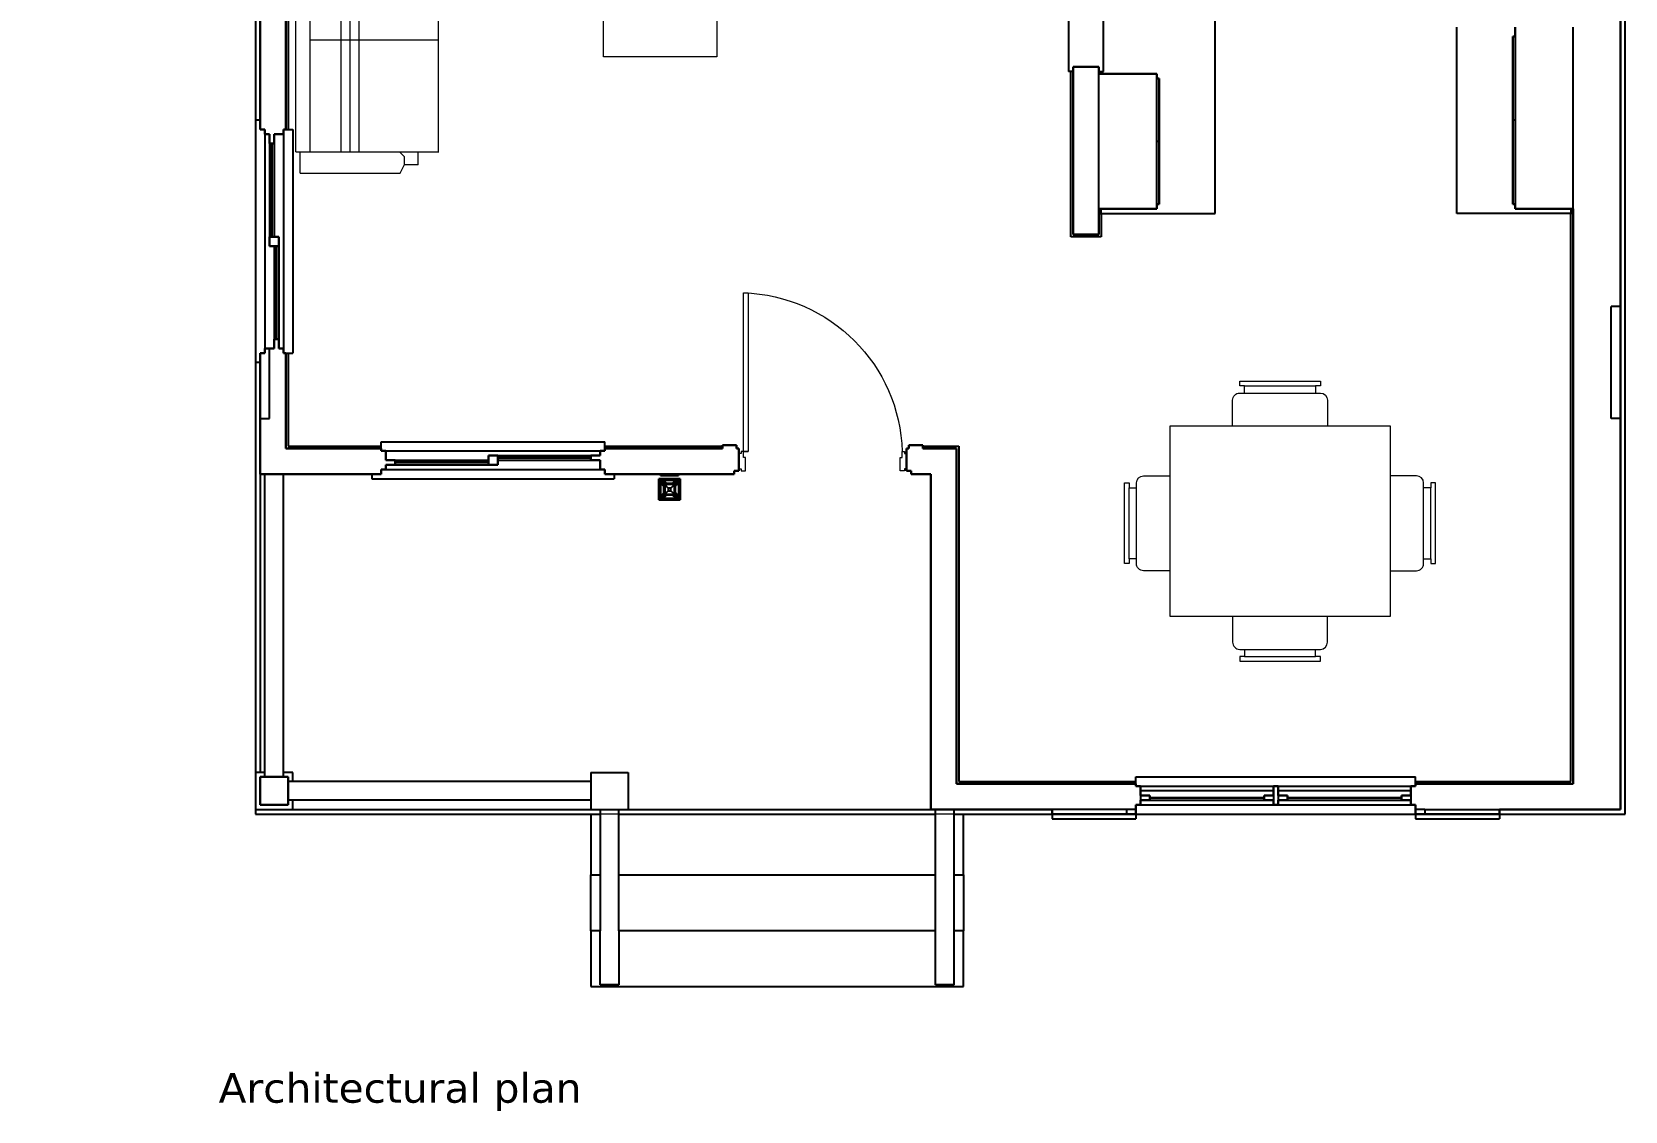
# Model space of a CAD drawing. Header units: inches. Extents: x 984 to 3187, y 1076 to 1711.
# Drawn here: x 984.8 to 1326.8, y 1076.4 to 1308.2 of the extents above; entities that cross this region are included whole.
import ezdxf

# ---------------------------------------------------------------- set-up
doc = ezdxf.new("R2010")
doc.units = ezdxf.units.IN
doc.header["$MEASUREMENT"] = 0
for name, color, linetype, lineweight in [('cutline', 6, 'Continuous', 30), ('inne_gulv', 252, 'Continuous', 9), ('MOBILIARIO', 4, 'Continuous', 9)]:
    doc.layers.add(name, color=color, linetype=linetype, lineweight=lineweight)
doc.styles.get("Standard").update_dxf_attribs({"font": 'verdana.ttf'})

# ---------------------------------------------------------------- blocks, each defined once
blk = doc.blocks.new('*U2')
blk.add_lwpolyline([(34, 1437, -0.396717), (1279, 192)], format="xyb")
for points in [[(72, 192), (34, 192), (34, 1437), (72, 1437)], [(34, 192), (17, 192), (17, 192), (17, 192), (17, 192), (17, 177), (0, 177), (0, 191), (0, 41), (0, 56), (17, 56), (17, 41), (34, 41), (34, 41), (50, 41), (50, 144), (34, 144)], [(1313, 177), (1313, 192), (1313, 192), (1313, 41), (1313, 56), (1296, 56), (1296, 41), (1279, 41), (1279, 41), (1263, 41), (1263, 144), (1279, 144), (1279, 192), (1296, 192), (1296, 177)]]:
    blk.add_lwpolyline(points, close=True)
blk.add_lwpolyline([(34, 192), (72, 192)])
blk = doc.blocks.new('mue')
at = {"linetype": 'ByBlock'}
blk.add_line((80.5789, -0.6861), (80.579, -0.6542), dxfattribs=at)
at = {"layer": 'MOBILIARIO'}
for p, q in [((78.5783, -0.6791), (78.5783, -1.2363)), ((78.5783, -0.6791), (78.6978, -0.6791)), ((78.6978, -0.6542), (80.579, -0.6542)), ((78.6978, -0.6542), (78.6978, -1.4505)), ((80.5789, -0.6542), (80.5789, -1.4505)), ((80.6984, -0.6865), (80.5789, -0.6865)), ((80.6984, -0.6865), (80.6984, -1.2418)), ((78.6975, -0.7338), (80.5788, -0.7338)), ((79.3246, -0.736), (79.3246, -1.4505)), ((79.9546, -0.7383), (79.9546, -1.4505)), ((78.6967, -0.9576), (80.578, -0.9576)), ((78.6969, -0.907), (80.5781, -0.907)), ((78.6966, -1.0082), (80.5778, -1.0082)), ((78.5783, -1.2363), (78.6268, -1.2607)), ((78.6704, -1.2609), (78.6978, -1.2337)), ((80.6022, -1.2677), (80.5789, -1.2443)), ((80.6458, -1.2678), (80.6984, -1.2418)), ((78.6265, -1.3366), (78.6265, -1.2606)), ((78.6268, -1.2607), (78.6704, -1.2609)), ((80.6458, -1.2678), (80.6022, -1.2677)), ((80.6458, -1.2678), (80.6458, -1.3434)), ((78.6265, -1.3366), (78.6978, -1.3366)), ((80.5789, -1.3434), (80.6458, -1.3434)), ((78.695, -1.4505), (80.5789, -1.4505))]:
    blk.add_line(p, q, dxfattribs=at)
blk = doc.blocks.new('muegl')
at = {"linetype": 'ByBlock'}
blk.add_line((40.1692, -8.251), (40.1693, -8.2239), dxfattribs=at)
at = {"layer": 'MOBILIARIO'}
for p, q in [((38.9986, -8.2451), (38.9986, -8.7189)), ((38.9986, -8.2451), (39.1003, -8.2451)), ((39.1003, -8.2239), (40.1692, -8.2239)), ((39.1003, -8.2239), (39.1003, -8.9012)), ((40.1692, -8.2239), (40.1692, -8.9012)), ((40.1692, -8.2239), (40.1693, -8.2239)), ((40.1692, -8.2239), (40.1692, -8.9012)), ((39.1001, -8.2916), (40.1692, -8.2916)), ((39.6334, -8.2935), (39.6334, -8.9012)), ((40.2708, -8.2514), (40.1692, -8.2514)), ((40.2708, -8.2514), (40.2708, -8.7236)), ((39.0995, -8.4389), (40.1692, -8.4389)), ((39.0992, -8.5249), (40.1692, -8.5249)), ((39.0994, -8.4819), (40.1692, -8.4819)), ((38.9986, -8.7189), (39.0399, -8.7398)), ((39.0397, -8.8043), (39.0397, -8.7396)), ((39.0399, -8.7398), (39.077, -8.7399)), ((39.077, -8.7399), (39.1003, -8.7167)), ((40.189, -8.7457), (40.1692, -8.7258)), ((40.226, -8.7458), (40.189, -8.7457)), ((40.226, -8.7458), (40.2708, -8.7236)), ((40.226, -8.7458), (40.226, -8.8101)), ((39.0397, -8.8043), (39.1003, -8.8043)), ((40.1692, -8.8101), (40.226, -8.8101)), ((39.0979, -8.9012), (40.1692, -8.9012))]:
    blk.add_line(p, q, dxfattribs=at)
blk = doc.blocks.new('SALASSS')
at = {"layer": 'MOBILIARIO'}
for points in [[(174.5507, 39.5827), (175.0888, 39.5827), (175.0888, 38.8733), (174.5507, 38.8733)], [(176.4235, 37.8991), (176.4235, 37.4488), (175.8488, 37.4488), (175.8488, 37.8991)]]:
    blk.add_lwpolyline(points, close=True, dxfattribs=at)
at = {"layer": 'inne_gulv', "rotation": 180}
blk.add_blockref('muegl', (214.6905, 29.2337), dxfattribs=at)
at = {"layer": 'MOBILIARIO', "xscale": 0.8505063072327065, "yscale": 0.8505063072327065, "zscale": 0.8505063072327065, "rotation": 270}
blk.add_blockref('mue', (177.1063, 106.9671), dxfattribs=at)
blk = doc.blocks.new('M-Rec 13 6p')
for points in [[(-0.145, 0.3559), (-0.1649, 0.3559), (-0.1649, 0.3759), (0.175, 0.3759), (0.175, 0.3559), (0.1551, 0.3559)], [(-0.145, 0.3259), (-0.145, 0.3559), (0.1551, 0.3559), (0.1551, 0.3259)], [(-0.5562, -0.4291), (-0.5562, -0.4491), (-0.5762, -0.4491), (-0.5762, -0.1091), (-0.5562, -0.1091), (-0.5562, -0.1291)], [(-0.5262, -0.4291), (-0.5562, -0.4291), (-0.5562, -0.1291), (-0.5262, -0.1291)], [(0.5538, -0.4291), (0.5838, -0.4291), (0.5838, -0.1291), (0.5538, -0.1291)], [(0.5838, -0.4291), (0.5838, -0.4491), (0.6038, -0.4491), (0.6038, -0.1091), (0.5838, -0.1091), (0.5838, -0.1291)], [(-0.1449, -0.9141), (-0.1649, -0.9141), (-0.1649, -0.9341), (0.1751, -0.9341), (0.1751, -0.9141), (0.1551, -0.9141)], [(-0.1449, -0.8841), (-0.1449, -0.9141), (0.1551, -0.9141), (0.1551, -0.8841)]]:
    blk.add_lwpolyline(points)
for points in [[(-0.1949, 0.1859), (-0.1949, 0.2959, -0.414238), (-0.1649, 0.3259), (0.175, 0.3259, -0.414145), (0.2051, 0.2959), (0.2051, 0.1859)], [(-0.3862, -0.4791), (-0.4962, -0.4791, -0.414238), (-0.5262, -0.4491), (-0.5262, -0.1091, -0.414145), (-0.4962, -0.0791), (-0.3862, -0.0791)], [(0.4138, -0.4791), (0.5238, -0.4791, 0.414238), (0.5538, -0.4491), (0.5538, -0.1091, 0.414145), (0.5238, -0.0791), (0.4138, -0.0791)], [(-0.1949, -0.7441), (-0.1949, -0.8541, 0.414238), (-0.1649, -0.8841), (0.1751, -0.8841, 0.414145), (0.2051, -0.8541), (0.2051, -0.7441)]]:
    blk.add_lwpolyline(points, format="xyb")
blk.add_lwpolyline([(-0.3862, -0.7441), (-0.3862, 0.1859), (0.4138, 0.1859), (0.4138, -0.7441)], close=True)

msp = doc.modelspace()

# ---------------------------------------------------------------- linework, layer by layer
for p, q in [((1326.82, 1140.17), (1326.82, 1674.17)), ((1238.82, 1270.17), (1238.82, 1390.17)), ((1207.32, 1372.17), (1207.32, 1299.67)), ((1214.82, 1299.67), (1214.82, 1373.67)), ((1039.82, 1335.17), (1039.82, 1287.17)), ((1032.82, 1333.17), (1032.82, 1289.17)), ((1290.7, 1270.17), (1290.7, 1309.17)), ((1303.2, 1307.17), (1303.2, 1289.17)), ((1315.7, 1270.17), (1315.7, 1309.17)), ((1207.82, 1299.67), (1207.32, 1299.67)), ((1207.82, 1264.17), (1207.82, 1299.67)), ((1208.32, 1299.67), (1207.82, 1299.67)), ((1213.82, 1299.67), (1214.32, 1299.67)), ((1214.32, 1299.17), (1214.32, 1299.67)), ((1214.32, 1299.67), (1214.82, 1299.67)), ((1213.82, 1270.17), (1213.82, 1299.17)), ((1226.32, 1284.67), (1226.32, 1298.17)), ((1032.82, 1289.17), (1032.82, 1237.17)), ((1033.82, 1289.17), (1032.82, 1289.17)), ((1034.82, 1286.17), (1034.82, 1240.17)), ((1038.82, 1286.17), (1038.82, 1240.17)), ((1039.32, 1287.17), (1039.82, 1287.17)), ((1039.82, 1287.17), (1040.82, 1287.17)), ((1040.82, 1287.17), (1040.82, 1239.17)), ((1303.2, 1289.17), (1302.7, 1289.17)), ((1303.2, 1289.17), (1303.2, 1271.17)), ((1035.82, 1284.17), (1035.82, 1264.17)), ((1036.82, 1284.17), (1036.82, 1264.17)), ((1226.32, 1271.17), (1226.32, 1284.67)), ((1226.32, 1284.67), (1226.82, 1284.67)), ((1213.82, 1269.17), (1214.32, 1269.17)), ((1214.32, 1269.17), (1214.32, 1270.17)), ((1214.32, 1269.17), (1214.32, 1264.17)), ((1214.32, 1269.17), (1238.82, 1269.17)), ((1238.82, 1269.17), (1238.82, 1270.17)), ((1290.7, 1269.17), (1290.7, 1270.17)), ((1315.2, 1269.17), (1290.7, 1269.17)), ((1315.2, 1270.17), (1315.2, 1269.17)), ((1315.2, 1147.17), (1315.2, 1269.17)), ((1315.7, 1269.17), (1315.2, 1269.17)), ((1036.82, 1262.17), (1036.82, 1242.17)), ((1037.82, 1262.17), (1037.82, 1242.17)), ((1214.32, 1264.17), (1207.82, 1264.17)), ((1325.82, 1249.17), (1323.82, 1249.17)), ((1323.82, 1225.17), (1323.82, 1249.17)), ((1035.82, 1225.17), (1035.82, 1240.17)), ((1039.32, 1239.17), (1039.82, 1239.17)), ((1039.82, 1239.17), (1039.82, 1219.17)), ((1039.82, 1239.17), (1040.82, 1239.17)), ((1033.82, 1237.17), (1032.82, 1237.17)), ((1032.82, 1237.17), (1032.82, 1149.17)), ((1033.82, 1225.17), (1035.82, 1225.17)), ((1325.82, 1225.17), (1323.82, 1225.17)), ((1039.82, 1219.17), (1059.82, 1219.17)), ((1059.82, 1220.17), (1107.82, 1220.17)), ((1059.82, 1219.17), (1059.82, 1220.17)), ((1059.82, 1218.67), (1059.82, 1219.17)), ((1060.82, 1218.17), (1106.82, 1218.17)), ((1107.82, 1219.17), (1107.82, 1220.17)), ((1107.82, 1219.17), (1133.07, 1219.17)), ((1107.82, 1218.67), (1107.82, 1219.17)), ((1176.07, 1219.17), (1183.82, 1219.17)), ((1183.82, 1219.17), (1183.82, 1147.17)), ((1060.82, 1214.17), (1106.82, 1214.17)), ((1062.82, 1216.17), (1082.82, 1216.17)), ((1062.82, 1215.17), (1082.82, 1215.17)), ((1084.82, 1217.17), (1104.82, 1217.17)), ((1084.82, 1216.17), (1104.82, 1216.17)), ((1033.82, 1213.17), (1033.82, 1149.17)), ((1034.82, 1149.17), (1034.82, 1213.17)), ((1038.82, 1149.17), (1038.82, 1213.17)), ((1057.82, 1213.17), (1057.82, 1212.17)), ((1057.82, 1212.17), (1109.82, 1212.17)), ((1109.82, 1213.17), (1109.82, 1212.17)), ((1119.43, 1212.19), (1119.73, 1211.89)), ((1119.47, 1211.47), (1119.73, 1211.47)), ((1119.47, 1211.47), (1119.47, 1208.37)), ((1119.61, 1211.47), (1119.61, 1208.37)), ((1119.73, 1211.89), (1120.66, 1210.95)), ((1119.75, 1211.47), (1120.53, 1210.58)), ((1119.75, 1211.32), (1119.75, 1211.47)), ((1120.44, 1210.58), (1119.75, 1211.32)), ((1119.75, 1208.52), (1119.75, 1211.32)), ((1123.63, 1213.17), (1119.76, 1213.17)), ((1120.15, 1212.15), (1120.15, 1211.89)), ((1123.25, 1212.15), (1120.15, 1212.15)), ((1120.15, 1211.87), (1121.03, 1211.09)), ((1120.15, 1211.87), (1120.43, 1211.87)), ((1120.43, 1211.87), (1121.03, 1211.26)), ((1120.43, 1211.87), (1122.96, 1211.87)), ((1120.66, 1210.95), (1121.42, 1210.2)), ((1122.73, 1210.95), (1120.66, 1210.95)), ((1120.66, 1210.95), (1120.66, 1208.89)), ((1121.03, 1211.26), (1122.36, 1211.26)), ((1121.03, 1211.26), (1121.03, 1211.09)), ((1121.03, 1211.09), (1122.36, 1211.09)), ((1122.73, 1210.95), (1121.97, 1210.2)), ((1122.36, 1211.26), (1122.96, 1211.87)), ((1123.25, 1211.87), (1122.36, 1211.09)), ((1122.36, 1211.26), (1122.36, 1211.09)), ((1123.66, 1211.89), (1122.73, 1210.95)), ((1122.73, 1208.89), (1122.73, 1210.95)), ((1122.87, 1210.58), (1123.64, 1211.47)), ((1122.96, 1211.87), (1123.25, 1211.87)), ((1123.25, 1212.15), (1123.25, 1211.89)), ((1123.26, 1210.92), (1123.64, 1211.32)), ((1123.64, 1211.47), (1123.64, 1211.32)), ((1123.64, 1211.32), (1123.64, 1208.52)), ((1123.97, 1212.19), (1123.66, 1211.89)), ((1123.78, 1211.47), (1123.66, 1211.47)), ((1123.93, 1211.47), (1123.78, 1211.47)), ((1123.78, 1211.47), (1123.78, 1208.37)), ((1123.93, 1208.37), (1123.93, 1211.47)), ((1119.43, 1207.65), (1119.73, 1207.95)), ((1119.47, 1208.37), (1119.61, 1208.37)), ((1119.61, 1208.37), (1119.73, 1208.37)), ((1119.73, 1207.95), (1120.66, 1208.89)), ((1119.75, 1208.37), (1120.53, 1209.26)), ((1119.75, 1208.52), (1120.13, 1208.93)), ((1119.75, 1208.37), (1119.75, 1208.52)), ((1120.15, 1207.97), (1121.03, 1208.75)), ((1120.3, 1207.97), (1120.15, 1207.97)), ((1120.15, 1207.83), (1120.15, 1207.95)), ((1120.15, 1207.69), (1120.15, 1207.83)), ((1120.15, 1207.83), (1123.25, 1207.83)), ((1120.15, 1207.69), (1123.25, 1207.69)), ((1121.03, 1208.66), (1120.3, 1207.97)), ((1123.1, 1207.97), (1120.3, 1207.97)), ((1120.44, 1209.26), (1120.44, 1210.58)), ((1120.44, 1210.58), (1120.53, 1210.58)), ((1120.44, 1210.58), (1120.44, 1210.58)), ((1120.44, 1209.26), (1120.53, 1209.26)), ((1120.53, 1209.26), (1120.53, 1210.58)), ((1120.66, 1208.89), (1120.66, 1208.89)), ((1120.66, 1208.89), (1120.67, 1208.89)), ((1120.66, 1208.89), (1120.67, 1208.89)), ((1120.67, 1208.89), (1121.42, 1209.65)), ((1120.67, 1208.89), (1122.73, 1208.89)), ((1121.03, 1208.75), (1122.36, 1208.75)), ((1121.03, 1208.66), (1121.03, 1208.75)), ((1122.36, 1208.66), (1121.03, 1208.66)), ((1121.97, 1210.2), (1121.42, 1210.2)), ((1121.42, 1210.2), (1121.42, 1209.65)), ((1121.42, 1209.65), (1121.97, 1209.65)), ((1121.97, 1209.65), (1121.97, 1210.2)), ((1122.73, 1208.89), (1121.97, 1209.65)), ((1122.36, 1208.66), (1122.36, 1208.75)), ((1122.36, 1208.75), (1123.25, 1207.97)), ((1123.1, 1207.97), (1122.36, 1208.66)), ((1123.66, 1207.95), (1122.73, 1208.89)), ((1122.73, 1208.89), (1122.73, 1208.89)), ((1122.73, 1208.89), (1122.73, 1208.89)), ((1122.73, 1208.89), (1122.73, 1208.89)), ((1122.87, 1209.26), (1122.87, 1210.58)), ((1122.95, 1210.58), (1122.87, 1210.58)), ((1123.64, 1208.37), (1122.87, 1209.26)), ((1122.96, 1209.26), (1122.87, 1209.26)), ((1122.95, 1209.93), (1122.95, 1210.58)), ((1122.95, 1209.26), (1122.95, 1209.93)), ((1122.96, 1209.26), (1122.95, 1209.26)), ((1123.64, 1208.52), (1122.96, 1209.26)), ((1123.25, 1207.97), (1123.1, 1207.97)), ((1123.25, 1207.83), (1123.25, 1207.95)), ((1123.25, 1207.69), (1123.25, 1207.83)), ((1123.64, 1208.37), (1123.62, 1208.37)), ((1123.64, 1208.52), (1123.64, 1208.37)), ((1123.93, 1208.37), (1123.66, 1208.37)), ((1123.97, 1207.65), (1123.66, 1207.95)), ((1032.82, 1149.17), (1032.82, 1141.17)), ((1033.82, 1149.17), (1032.82, 1149.17)), ((1034.82, 1149.17), (1033.82, 1149.17)), ((1034.82, 1148.17), (1034.82, 1149.17)), ((1040.82, 1149.17), (1038.82, 1149.17)), ((1038.82, 1148.17), (1038.82, 1149.17)), ((1040.82, 1147.17), (1040.82, 1149.17)), ((1104.82, 1149.17), (1104.82, 1147.17)), ((1104.82, 1149.17), (1112.82, 1149.17)), ((1112.82, 1149.17), (1112.82, 1141.17)), ((1040.82, 1147.17), (1039.82, 1147.17)), ((1104.82, 1147.17), (1040.82, 1147.17)), ((1104.82, 1147.17), (1104.82, 1143.17)), ((1183.82, 1147.17), (1221.82, 1147.17)), ((1221.82, 1148.17), (1281.82, 1148.17)), ((1221.82, 1147.17), (1221.82, 1148.17)), ((1221.82, 1146.67), (1221.82, 1147.17)), ((1222.82, 1146.17), (1251.32, 1146.17)), ((1252.32, 1146.17), (1280.82, 1146.17)), ((1281.82, 1147.17), (1281.82, 1148.17)), ((1281.82, 1147.17), (1315.2, 1147.17)), ((1281.82, 1146.67), (1281.82, 1147.17)), ((1040.82, 1143.17), (1039.82, 1143.17)), ((1040.82, 1141.17), (1040.82, 1143.17)), ((1104.82, 1143.17), (1040.82, 1143.17)), ((1104.82, 1143.17), (1104.82, 1141.17)), ((1251.32, 1145.17), (1222.82, 1145.17)), ((1222.82, 1144.17), (1222.82, 1143.17)), ((1224.82, 1143.17), (1249.32, 1143.17)), ((1251.32, 1144.17), (1251.32, 1143.17)), ((1280.82, 1145.17), (1252.32, 1145.17)), ((1252.32, 1144.17), (1252.32, 1143.17)), ((1254.32, 1143.17), (1278.82, 1143.17)), ((1280.82, 1144.17), (1280.82, 1143.17)), ((1032.82, 1141.17), (1032.82, 1140.17)), ((1032.82, 1141.17), (1040.82, 1141.17)), ((1032.82, 1140.17), (1104.82, 1140.17)), ((1040.82, 1141.17), (1104.82, 1141.17)), ((1104.82, 1141.17), (1106.82, 1141.17)), ((1104.82, 1140.17), (1106.82, 1140.17)), ((1104.82, 1140.17), (1104.82, 1127.17)), ((1106.82, 1141.17), (1110.82, 1141.17)), ((1106.82, 1141.17), (1106.82, 1140.17)), ((1106.82, 1140.17), (1106.82, 1127.17)), ((1110.82, 1141.17), (1112.82, 1141.17)), ((1110.82, 1140.17), (1110.82, 1141.17)), ((1110.82, 1140.17), (1178.82, 1140.17)), ((1110.82, 1127.17), (1110.82, 1140.17)), ((1112.82, 1141.17), (1177.82, 1141.17)), ((1178.82, 1140.17), (1178.82, 1141.17)), ((1178.82, 1127.17), (1178.82, 1140.17)), ((1182.82, 1140.17), (1182.82, 1141.17)), ((1182.82, 1140.17), (1184.82, 1140.17)), ((1182.82, 1127.17), (1182.82, 1140.17)), ((1184.82, 1140.17), (1203.82, 1140.17)), ((1184.82, 1127.17), (1184.82, 1140.17)), ((1219.82, 1141.17), (1203.82, 1141.17)), ((1203.82, 1140.17), (1203.82, 1139.17)), ((1203.82, 1139.17), (1221.82, 1139.17)), ((1221.82, 1141.17), (1219.82, 1141.17)), ((1219.82, 1141.17), (1219.82, 1140.17)), ((1221.82, 1140.17), (1281.82, 1140.17)), ((1221.82, 1140.17), (1221.82, 1139.17)), ((1222.82, 1142.17), (1251.32, 1142.17)), ((1252.32, 1142.17), (1280.82, 1142.17)), ((1283.82, 1141.17), (1281.82, 1141.17)), ((1281.82, 1140.17), (1281.82, 1139.17)), ((1281.82, 1139.17), (1299.82, 1139.17)), ((1283.82, 1141.17), (1299.82, 1141.17)), ((1283.82, 1141.17), (1283.82, 1140.17)), ((1299.82, 1140.17), (1326.82, 1140.17)), ((1299.82, 1140.17), (1299.82, 1139.17)), ((1104.82, 1127.17), (1106.82, 1127.17)), ((1104.82, 1115.17), (1104.82, 1127.17)), ((1106.82, 1127.17), (1106.82, 1115.17)), ((1110.82, 1127.17), (1178.82, 1127.17)), ((1110.82, 1115.17), (1110.82, 1127.17)), ((1178.82, 1115.17), (1178.82, 1127.17)), ((1182.82, 1127.17), (1184.82, 1127.17)), ((1182.82, 1115.17), (1182.82, 1127.17)), ((1184.82, 1127.17), (1184.82, 1115.17)), ((1106.82, 1115.17), (1104.82, 1115.17)), ((1104.82, 1115.17), (1104.82, 1103.17)), ((1106.82, 1103.52), (1106.82, 1115.17)), ((1178.82, 1115.17), (1110.82, 1115.17)), ((1110.82, 1115.17), (1110.82, 1103.52)), ((1178.82, 1103.52), (1178.82, 1115.17)), ((1184.82, 1115.17), (1182.82, 1115.17)), ((1182.82, 1103.52), (1182.82, 1115.17)), ((1184.82, 1103.17), (1184.82, 1115.17)), ((1104.82, 1103.17), (1184.82, 1103.17)), ((1110.82, 1103.52), (1106.82, 1103.52)), ((1182.82, 1103.52), (1178.82, 1103.52))]:
    msp.add_line(p, q)
at = {"layer": 'cutline'}
for p, q in [((1325.82, 1637.17), (1325.82, 1249.17)), ((1039.32, 1335.17), (1039.32, 1287.17)), ((1033.82, 1289.17), (1033.82, 1333.17)), ((1303.2, 1307.17), (1302.7, 1307.17)), ((1302.7, 1289.17), (1302.7, 1307.17)), ((1303.2, 1309.17), (1303.2, 1307.17)), ((1208.32, 1300.67), (1213.82, 1300.67)), ((1208.32, 1300.67), (1208.32, 1299.67)), ((1208.32, 1299.67), (1208.32, 1264.67)), ((1213.82, 1300.67), (1213.82, 1299.67)), ((1213.82, 1299.17), (1213.82, 1299.67)), ((1213.82, 1299.17), (1214.32, 1299.17)), ((1214.32, 1299.17), (1226.32, 1299.17)), ((1226.32, 1298.17), (1226.32, 1299.17)), ((1226.32, 1298.17), (1226.82, 1298.17)), ((1226.82, 1298.17), (1226.82, 1284.67)), ((1033.82, 1287.17), (1033.82, 1289.17)), ((1033.82, 1287.17), (1034.82, 1287.17)), ((1034.82, 1286.17), (1034.82, 1287.17)), ((1034.82, 1286.17), (1035.82, 1286.17)), ((1035.82, 1284.17), (1035.82, 1286.17)), ((1036.82, 1286.17), (1036.82, 1284.17)), ((1036.82, 1286.17), (1038.82, 1286.17)), ((1038.82, 1287.17), (1039.32, 1287.17)), ((1038.82, 1286.17), (1038.82, 1287.17)), ((1302.7, 1271.17), (1302.7, 1289.17)), ((1035.82, 1284.17), (1036.32, 1284.17)), ((1036.32, 1284.17), (1036.82, 1284.17)), ((1036.32, 1264.17), (1036.32, 1284.17)), ((1226.82, 1284.67), (1226.82, 1271.17)), ((1213.82, 1270.17), (1213.82, 1269.17)), ((1213.82, 1270.17), (1214.32, 1270.17)), ((1213.82, 1264.67), (1213.82, 1269.17)), ((1214.32, 1270.17), (1226.32, 1270.17)), ((1226.32, 1270.17), (1226.32, 1271.17)), ((1226.32, 1271.17), (1226.82, 1271.17)), ((1303.2, 1271.17), (1302.7, 1271.17)), ((1303.2, 1271.17), (1303.2, 1270.17)), ((1315.2, 1270.17), (1303.2, 1270.17)), ((1315.7, 1270.17), (1315.2, 1270.17)), ((1315.7, 1269.17), (1315.7, 1270.17)), ((1315.7, 1269.17), (1315.7, 1146.67)), ((1035.82, 1262.17), (1035.82, 1264.17)), ((1035.82, 1264.17), (1036.32, 1264.17)), ((1035.82, 1262.17), (1036.82, 1262.17)), ((1036.32, 1264.17), (1036.82, 1264.17)), ((1037.82, 1264.17), (1036.82, 1264.17)), ((1036.82, 1262.17), (1037.32, 1262.17)), ((1037.32, 1262.17), (1037.82, 1262.17)), ((1037.32, 1262.17), (1037.32, 1242.17)), ((1037.82, 1264.17), (1037.82, 1262.17)), ((1208.32, 1264.67), (1213.82, 1264.67)), ((1325.82, 1225.17), (1325.82, 1249.17)), ((1036.82, 1242.17), (1037.32, 1242.17)), ((1036.82, 1242.17), (1036.82, 1240.17)), ((1037.32, 1242.17), (1037.82, 1242.17)), ((1037.82, 1242.17), (1037.82, 1240.17)), ((1033.82, 1239.17), (1033.82, 1237.17)), ((1033.82, 1239.17), (1034.82, 1239.17)), ((1034.82, 1239.17), (1034.82, 1240.17)), ((1034.82, 1240.17), (1035.82, 1240.17)), ((1035.82, 1240.17), (1036.82, 1240.17)), ((1037.82, 1240.17), (1038.82, 1240.17)), ((1038.82, 1239.17), (1038.82, 1240.17)), ((1038.82, 1239.17), (1039.32, 1239.17)), ((1039.32, 1239.17), (1039.32, 1218.67)), ((1033.82, 1225.17), (1033.82, 1237.17)), ((1033.82, 1213.17), (1033.82, 1225.17)), ((1325.82, 1141.17), (1325.82, 1225.17)), ((1039.32, 1218.67), (1059.82, 1218.67)), ((1059.82, 1218.17), (1059.82, 1218.67)), ((1060.82, 1218.17), (1059.82, 1218.17)), ((1060.82, 1216.17), (1060.82, 1218.17)), ((1106.82, 1217.17), (1106.82, 1218.17)), ((1107.82, 1218.17), (1106.82, 1218.17)), ((1107.82, 1218.67), (1133.07, 1218.67)), ((1107.82, 1218.17), (1107.82, 1218.67)), ((1133.07, 1219.17), (1133.07, 1219.42)), ((1136.07, 1219.42), (1133.07, 1219.42)), ((1133.07, 1218.67), (1133.07, 1219.17)), ((1136.07, 1218.67), (1136.07, 1219.42)), ((1136.57, 1218.67), (1136.07, 1218.67)), ((1136.57, 1213.92), (1136.57, 1218.67)), ((1173.07, 1218.67), (1172.57, 1218.67)), ((1172.57, 1213.92), (1172.57, 1218.67)), ((1173.07, 1218.67), (1173.07, 1219.42)), ((1176.07, 1219.42), (1173.07, 1219.42)), ((1176.07, 1219.17), (1176.07, 1219.42)), ((1176.07, 1218.67), (1176.07, 1219.17)), ((1176.07, 1218.67), (1183.32, 1218.67)), ((1183.32, 1218.67), (1183.32, 1146.67)), ((1060.82, 1214.17), (1059.82, 1214.17)), ((1059.82, 1213.17), (1059.82, 1214.17)), ((1060.82, 1216.17), (1062.82, 1216.17)), ((1062.82, 1215.17), (1060.82, 1215.17)), ((1060.82, 1214.17), (1060.82, 1215.17)), ((1062.82, 1215.67), (1062.82, 1216.17)), ((1062.82, 1215.17), (1062.82, 1215.67)), ((1082.82, 1215.67), (1062.82, 1215.67)), ((1082.82, 1217.17), (1082.82, 1216.17)), ((1082.82, 1217.17), (1084.82, 1217.17)), ((1082.82, 1215.67), (1082.82, 1216.17)), ((1082.82, 1215.17), (1082.82, 1215.67)), ((1084.82, 1215.17), (1082.82, 1215.17)), ((1084.82, 1216.67), (1084.82, 1217.17)), ((1084.82, 1216.17), (1084.82, 1216.67)), ((1084.82, 1216.67), (1104.82, 1216.67)), ((1084.82, 1215.17), (1084.82, 1216.17)), ((1104.82, 1216.67), (1104.82, 1217.17)), ((1104.82, 1217.17), (1106.82, 1217.17)), ((1104.82, 1216.17), (1104.82, 1216.67)), ((1104.82, 1216.17), (1106.82, 1216.17)), ((1106.82, 1214.17), (1106.82, 1216.17)), ((1107.82, 1214.17), (1106.82, 1214.17)), ((1107.82, 1213.17), (1107.82, 1214.17)), ((1034.82, 1213.17), (1033.82, 1213.17)), ((1034.82, 1213.17), (1038.82, 1213.17)), ((1057.82, 1213.17), (1038.82, 1213.17)), ((1059.82, 1213.17), (1057.82, 1213.17)), ((1107.82, 1213.17), (1109.82, 1213.17)), ((1109.82, 1213.17), (1119.76, 1213.17)), ((1119.43, 1212.19), (1119.43, 1207.65)), ((1123.97, 1212.19), (1119.43, 1212.19)), ((1119.73, 1211.89), (1120.15, 1211.89)), ((1119.73, 1211.47), (1119.73, 1211.89)), ((1119.73, 1208.37), (1119.73, 1211.47)), ((1119.76, 1213.17), (1119.76, 1212.91)), ((1123.63, 1212.91), (1119.76, 1212.91)), ((1120.15, 1211.89), (1123.25, 1211.89)), ((1123.25, 1211.89), (1123.66, 1211.89)), ((1123.63, 1213.17), (1123.63, 1212.91)), ((1123.63, 1213.17), (1135.57, 1213.17)), ((1123.66, 1211.89), (1123.66, 1211.47)), ((1123.66, 1211.47), (1123.66, 1208.37)), ((1123.97, 1207.65), (1123.97, 1212.19)), ((1135.57, 1213.92), (1135.57, 1213.17)), ((1136.57, 1213.92), (1135.57, 1213.92)), ((1173.57, 1213.92), (1172.57, 1213.92)), ((1173.57, 1213.92), (1173.57, 1213.17)), ((1177.82, 1213.17), (1173.57, 1213.17)), ((1177.82, 1141.17), (1177.82, 1213.17)), ((1119.43, 1207.65), (1123.97, 1207.65)), ((1119.73, 1207.95), (1119.73, 1208.37)), ((1120.15, 1207.95), (1119.73, 1207.95)), ((1123.25, 1207.95), (1120.15, 1207.95)), ((1123.66, 1207.95), (1123.25, 1207.95)), ((1123.66, 1208.37), (1123.66, 1207.95)), ((1033.82, 1142.17), (1033.82, 1148.17)), ((1033.82, 1148.17), (1034.82, 1148.17)), ((1038.82, 1148.17), (1034.82, 1148.17)), ((1038.82, 1148.17), (1039.82, 1148.17)), ((1039.82, 1148.17), (1039.82, 1147.17)), ((1039.82, 1143.17), (1039.82, 1147.17)), ((1183.32, 1146.67), (1221.82, 1146.67)), ((1221.82, 1146.17), (1221.82, 1146.67)), ((1221.82, 1146.17), (1222.82, 1146.17)), ((1222.82, 1145.17), (1222.82, 1146.17)), ((1251.32, 1146.17), (1252.32, 1146.17)), ((1251.32, 1145.17), (1251.32, 1146.17)), ((1252.32, 1145.17), (1252.32, 1146.17)), ((1280.82, 1146.17), (1281.82, 1146.17)), ((1280.82, 1145.17), (1280.82, 1146.17)), ((1281.82, 1146.17), (1281.82, 1146.67)), ((1281.82, 1146.67), (1315.7, 1146.67)), ((1039.82, 1143.17), (1039.82, 1142.17)), ((1222.82, 1145.17), (1222.82, 1144.17)), ((1222.82, 1144.17), (1224.82, 1144.17)), ((1222.82, 1142.17), (1222.82, 1143.17)), ((1222.82, 1143.17), (1224.82, 1143.17)), ((1224.82, 1143.67), (1224.82, 1144.17)), ((1224.82, 1143.17), (1224.82, 1143.67)), ((1249.32, 1143.67), (1224.82, 1143.67)), ((1249.32, 1144.17), (1251.32, 1144.17)), ((1249.32, 1143.67), (1249.32, 1144.17)), ((1249.32, 1143.17), (1249.32, 1143.67)), ((1249.32, 1143.17), (1251.32, 1143.17)), ((1251.32, 1145.17), (1251.32, 1144.17)), ((1251.32, 1143.17), (1251.32, 1142.17)), ((1252.32, 1145.17), (1252.32, 1144.17)), ((1252.32, 1144.17), (1254.32, 1144.17)), ((1252.32, 1142.17), (1252.32, 1143.17)), ((1252.32, 1143.17), (1254.32, 1143.17)), ((1254.32, 1143.67), (1254.32, 1144.17)), ((1254.32, 1143.17), (1254.32, 1143.67)), ((1278.82, 1143.67), (1254.32, 1143.67)), ((1278.82, 1144.17), (1280.82, 1144.17)), ((1278.82, 1143.67), (1278.82, 1144.17)), ((1278.82, 1143.17), (1278.82, 1143.67)), ((1278.82, 1143.17), (1280.82, 1143.17)), ((1280.82, 1145.17), (1280.82, 1144.17)), ((1280.82, 1143.17), (1280.82, 1142.17)), ((1033.82, 1142.17), (1039.82, 1142.17)), ((1177.82, 1141.17), (1178.82, 1141.17)), ((1182.82, 1141.17), (1178.82, 1141.17)), ((1203.82, 1141.17), (1182.82, 1141.17)), ((1203.82, 1141.17), (1203.82, 1140.17)), ((1219.82, 1140.17), (1203.82, 1140.17)), ((1221.82, 1140.17), (1219.82, 1140.17)), ((1221.82, 1141.17), (1221.82, 1142.17)), ((1221.82, 1142.17), (1222.82, 1142.17)), ((1221.82, 1141.17), (1221.82, 1140.17)), ((1251.32, 1142.17), (1252.32, 1142.17)), ((1280.82, 1142.17), (1281.82, 1142.17)), ((1281.82, 1141.17), (1281.82, 1142.17)), ((1281.82, 1141.17), (1281.82, 1140.17)), ((1283.82, 1140.17), (1281.82, 1140.17)), ((1299.82, 1140.17), (1283.82, 1140.17)), ((1299.82, 1141.17), (1299.82, 1140.17)), ((1325.82, 1141.17), (1299.82, 1141.17))]:
    msp.add_line(p, q, dxfattribs=at)
at = {"layer": 'inne_gulv'}
msp.add_lwpolyline([(1032.82, 1674.17), (1326.82, 1674.17), (1326.82, 1140.17), (1032.82, 1140.17), (1032.82, 1404.17), (984.82, 1404.17), (984.82, 1556.24), (1032.82, 1555.67), (1032.82, 1674.17)], dxfattribs=at)

# ---------------------------------------------------------------- block references
at = {"layer": 'inne_gulv', "xscale": 45.20262764016773, "yscale": 45.20262764016773, "zscale": 45.20262764016773, "rotation": 180}
msp.add_blockref('SALASSS', (9022.01, 3092.03), dxfattribs=at)
at = {"layer": 'inne_gulv', "xscale": 0.02737264828164394, "yscale": 0.02737264828164394, "zscale": 0.02737264828164394}
msp.add_blockref('*U2', (1136.64, 1212.8), dxfattribs=at)
at = {"layer": 'MOBILIARIO', "xscale": -50.95101226570197, "yscale": 50.95101226570197, "zscale": 50.95101226570197, "rotation": 270}
msp.add_blockref('M-Rec 13 6p', (1266.97, 1202.39), dxfattribs=at)

# ---------------------------------------------------------------- texts
at = {"layer": 'inne_gulv'}
msp.add_text('Architectural plan', height=6.3667, dxfattribs=at).set_placement((1024.91, 1078.24))

doc.saveas('drawing.dxf')
